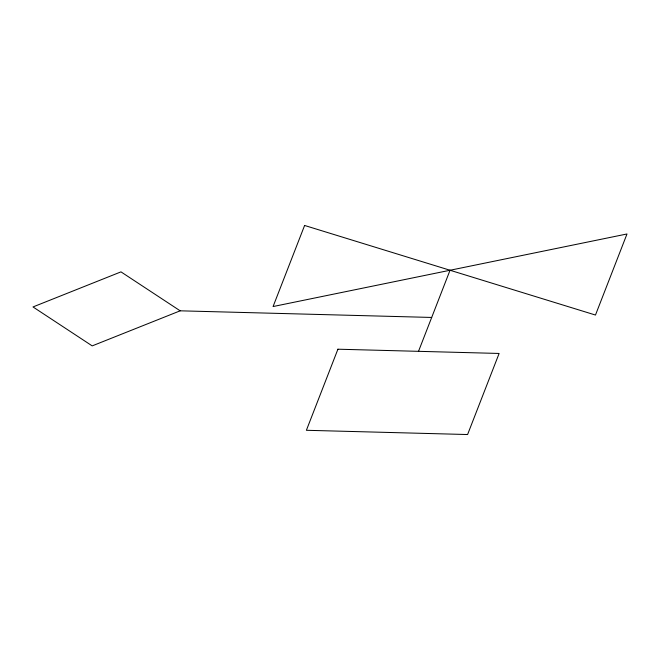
<?xml version="1.0" encoding="UTF-8"?>
<svg xmlns="http://www.w3.org/2000/svg" width="660" height="660" viewBox="0 0 660 660"><rect width="100%" height="100%" fill="white"/><g stroke="black" fill="none" stroke-linecap="round" stroke-linejoin="round"><path stroke-width="0.99" d="M418.514 351.334L450.037 270.253M180.172 310.819L92.194 345.889L33 306.941L120.978 271.87L180.172 310.819L431.689 317.452M304.606 225.464L273.075 306.545L627 233.97L595.477 315.043L304.606 225.464M337.912 349.206L306.388 430.287L467.585 434.536L499.117 353.455L337.912 349.206"/></g></svg>
